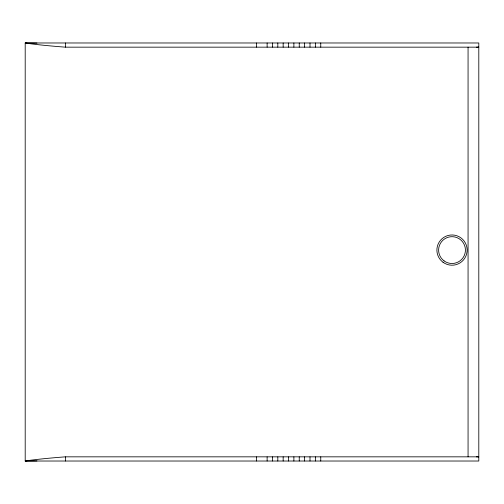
<?xml version="1.0" encoding="UTF-8"?>
<svg xmlns="http://www.w3.org/2000/svg" width="504" height="504" viewBox="0 0 504 504"><rect width="100%" height="100%" fill="white"/><g stroke="black" fill="none" stroke-linecap="round" stroke-linejoin="round"><path stroke-width="0.76" d="M36.994 460.908L25.2 461.021L25.2 42.979L478.8 42.979L478.8 461.021L25.2 461.021A55.465 2.74 -3.9 0 1 65.375 456.838L478.8 456.838L476.444 456.857M36.994 43.092L25.2 42.979A55.465 2.74 3.9 0 0 65.375 47.162L478.8 47.162L476.444 47.143M468.065 47.162L468.065 456.838M320.758 42.979L320.758 47.162M320.758 456.838L320.758 461.021M315.372 42.979L315.372 47.162M315.372 456.838L315.372 461.021M309.998 42.979L309.998 47.162M309.998 456.838L309.998 461.021M304.618 42.979L304.618 47.162M304.618 456.838L304.618 461.021M299.25 42.979L299.25 47.162M299.25 456.838L299.25 461.021M293.882 42.979L293.882 47.162M293.882 456.838L293.882 461.021M288.515 42.979L288.515 47.162M288.515 456.838L288.515 461.021M283.16 42.979L283.16 47.162M283.16 456.838L283.16 461.021M277.811 42.979L277.811 47.162M277.811 456.838L277.811 461.021M272.462 42.979L272.462 47.162M272.462 456.838L272.462 461.021M267.126 42.979L267.126 47.162M267.126 456.838L267.126 461.021M256.467 42.979L256.467 47.162M256.467 456.838L256.467 461.021M65.375 42.979L65.375 47.162M65.375 456.838L65.375 461.021M444.068 260.889A13.406 13.406 0 0 0 465.343 251.572A13.406 13.406 0 0 0 446.639 237.806A13.406 13.406 0 0 0 444.068 260.889M443.054 262.269A15.12 15.12 0 0 0 467.044 251.761A15.12 15.12 0 0 0 445.952 236.237A15.12 15.12 0 0 0 443.054 262.269"/></g></svg>
